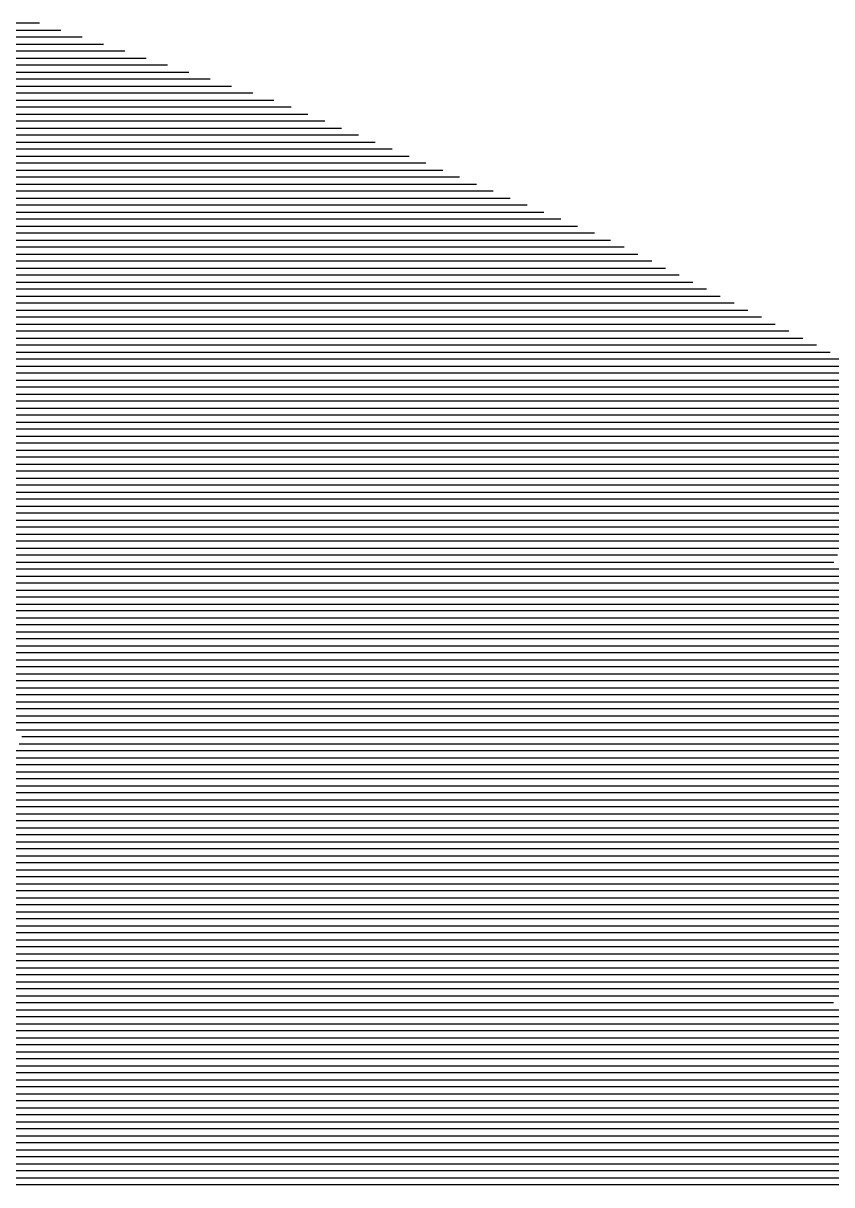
# Model space of a CAD drawing. Header units: metres. Extents: x -6.9 to 6.9, y -7 to 7.
# Drawn here: x 2.153 to 3.308, y 5.01 to 6.67 of the extents above; entities that cross this region are included whole.
import ezdxf

# ---------------------------------------------------------------- set-up
doc = ezdxf.new("R2010")
doc.units = ezdxf.units.M

msp = doc.modelspace()

# ---------------------------------------------------------------- linework, layer by layer
for p, q in [((2.002607, 6.659597, -0.083665), (2.206482, 6.659597, -0.045484)), ((2.176028, 6.669597, -0.051683), (2.003781, 6.669597, -0.08394)), ((2.236937, 6.649597, -0.039286), (2.001433, 6.649597, -0.083389)), ((2.297846, 6.629597, -0.026888), (1.999085, 6.629597, -0.082838)), ((2.000259, 6.639597, -0.083114), (2.267391, 6.639597, -0.033087)), ((2.358755, 6.609597, -0.014491), (1.996738, 6.609597, -0.082287)), ((1.997911, 6.619597, -0.082563), (2.328301, 6.619597, -0.02069)), ((1.995564, 6.599597, -0.082012), (2.38921, 6.599597, -0.008292)), ((1.993216, 6.579597, -0.081461), (2.450119, 6.579597, 0.004105)), ((2.419664, 6.589597, -0.002093), (1.99439, 6.589597, -0.081736)), ((1.990868, 6.559597, -0.08091), (2.511028, 6.559597, 0.016503)), ((2.480573, 6.569597, 0.010304), (1.992042, 6.569597, -0.081185)), ((2.508313, 6.549597, 0.01649), (1.989694, 6.549597, -0.080634)), ((2.510354, 6.549597, 0.016874), (2.508313, 6.549597, 0.01649)), ((2.535354, 6.549597, 0.021623), (2.510354, 6.549597, 0.016874)), ((2.500365, 6.529597, 0.015992), (1.987347, 6.529597, -0.080083)), ((1.98852, 6.539597, -0.080359), (2.504339, 6.539597, 0.016241)), ((2.506643, 6.529597, 0.017174), (2.500365, 6.529597, 0.015992)), ((2.504339, 6.539597, 0.016241), (2.508499, 6.539597, 0.017024)), ((2.583542, 6.529597, 0.031782), (2.506643, 6.529597, 0.017174)), ((2.508499, 6.539597, 0.017024), (2.559448, 6.539597, 0.026702)), ((2.492416, 6.509597, 0.015494), (1.984999, 6.509597, -0.079532)), ((1.986173, 6.519597, -0.079808), (2.496391, 6.519597, 0.015743)), ((2.502932, 6.509597, 0.017474), (2.492416, 6.509597, 0.015494)), ((2.496391, 6.519597, 0.015743), (2.504788, 6.519597, 0.017324)), ((2.63173, 6.509597, 0.041941), (2.502932, 6.509597, 0.017474)), ((2.504788, 6.519597, 0.017324), (2.607636, 6.519597, 0.036861)), ((1.983825, 6.499597, -0.079257), (2.488442, 6.499597, 0.015245)), ((2.488442, 6.499597, 0.015245), (2.501076, 6.499597, 0.017624)), ((2.501076, 6.499597, 0.017624), (2.655824, 6.499597, 0.04702)), ((1.981477, 6.479597, -0.078705), (2.480493, 6.479597, 0.014747)), ((2.484468, 6.489597, 0.014996), (1.982651, 6.489597, -0.078981)), ((2.480493, 6.479597, 0.014747), (2.497365, 6.479597, 0.017924)), ((2.499221, 6.489597, 0.017774), (2.484468, 6.489597, 0.014996)), ((2.497365, 6.479597, 0.017924), (2.704011, 6.479597, 0.057179)), ((2.679918, 6.489597, 0.052099), (2.499221, 6.489597, 0.017774)), ((1.979129, 6.459597, -0.078154), (2.472545, 6.459597, 0.014249)), ((2.476519, 6.469597, 0.014498), (1.980303, 6.469597, -0.07843)), ((2.472545, 6.459597, 0.014249), (2.493654, 6.459597, 0.018224)), ((2.495509, 6.469597, 0.018074), (2.476519, 6.469597, 0.014498)), ((2.493654, 6.459597, 0.018224), (2.752199, 6.459597, 0.067338)), ((2.728105, 6.469597, 0.062258), (2.495509, 6.469597, 0.018074)), ((2.468571, 6.449597, 0.014), (1.977955, 6.449597, -0.077879)), ((2.491798, 6.449597, 0.018374), (2.468571, 6.449597, 0.014)), ((2.776293, 6.449597, 0.072417), (2.491798, 6.449597, 0.018374)), ((2.460622, 6.429597, 0.013502), (1.975608, 6.429597, -0.077328)), ((1.976782, 6.439597, -0.077603), (2.464596, 6.439597, 0.013751)), ((2.488087, 6.429597, 0.018674), (2.460622, 6.429597, 0.013502)), ((2.464596, 6.439597, 0.013751), (2.489943, 6.439597, 0.018524)), ((2.824481, 6.429597, 0.082576), (2.488087, 6.429597, 0.018674)), ((2.489943, 6.439597, 0.018524), (2.800387, 6.439597, 0.077496)), ((2.452674, 6.409597, 0.013005), (1.97326, 6.409597, -0.076777)), ((1.974434, 6.419597, -0.077052), (2.456648, 6.419597, 0.013253)), ((2.484376, 6.409597, 0.018974), (2.452674, 6.409597, 0.013005)), ((2.456648, 6.419597, 0.013253), (2.486231, 6.419597, 0.018824)), ((2.872669, 6.409597, 0.092735), (2.484376, 6.409597, 0.018974)), ((2.486231, 6.419597, 0.018824), (2.848575, 6.419597, 0.087655)), ((1.972086, 6.399597, -0.076501), (2.448699, 6.399597, 0.012756)), ((2.448699, 6.399597, 0.012756), (2.48252, 6.399597, 0.019124)), ((2.48252, 6.399597, 0.019124), (2.896762, 6.399597, 0.097814)), ((1.969738, 6.379597, -0.07595), (2.440751, 6.379597, 0.012258)), ((2.444725, 6.389597, 0.012507), (1.970912, 6.389597, -0.076226)), ((2.440751, 6.379597, 0.012258), (2.478809, 6.379597, 0.019423)), ((2.480664, 6.389597, 0.019273), (2.444725, 6.389597, 0.012507)), ((2.478809, 6.379597, 0.019423), (2.94495, 6.379597, 0.107973)), ((2.920856, 6.389597, 0.102894), (2.480664, 6.389597, 0.019273)), ((1.967391, 6.359597, -0.075399), (2.432802, 6.359597, 0.01176)), ((2.436776, 6.369597, 0.012009), (1.968564, 6.369597, -0.075675)), ((2.432802, 6.359597, 0.01176), (2.475098, 6.359597, 0.019723)), ((2.476953, 6.369597, 0.019573), (2.436776, 6.369597, 0.012009)), ((2.475098, 6.359597, 0.019723), (2.986105, 6.359597, 0.116796)), ((2.969044, 6.369597, 0.113052), (2.476953, 6.369597, 0.019573)), ((2.986105, 6.359597, 0.116796), (2.986629, 6.359597, 0.116895)), ((2.986629, 6.359597, 0.116895), (2.992042, 6.359597, 0.117938)), ((2.428828, 6.349597, 0.011511), (1.966217, 6.349597, -0.075124)), ((2.473242, 6.349597, 0.019873), (2.428828, 6.349597, 0.011511)), ((2.98143, 6.349597, 0.11641), (2.473242, 6.349597, 0.019873)), ((2.984097, 6.349597, 0.116918), (2.98143, 6.349597, 0.11641)), ((3.011655, 6.349597, 0.122226), (2.984097, 6.349597, 0.116918)), ((2.420879, 6.329597, 0.011013), (1.963869, 6.329597, -0.074573)), ((1.965043, 6.339597, -0.074848), (2.424854, 6.339597, 0.011262)), ((2.469531, 6.329597, 0.020173), (2.420879, 6.329597, 0.011013)), ((2.424854, 6.339597, 0.011262), (2.471386, 6.339597, 0.020023)), ((2.97208, 6.329597, 0.115639), (2.469531, 6.329597, 0.020173)), ((2.471386, 6.339597, 0.020023), (2.976755, 6.339597, 0.116025)), ((2.979035, 6.329597, 0.116963), (2.97208, 6.329597, 0.115639)), ((2.976755, 6.339597, 0.116025), (2.981566, 6.339597, 0.11694)), ((3.05088, 6.329597, 0.1308), (2.979035, 6.329597, 0.116963)), ((2.981566, 6.339597, 0.11694), (3.031268, 6.339597, 0.126513)), ((2.412931, 6.309597, 0.010515), (1.961521, 6.309597, -0.074022)), ((1.962695, 6.319597, -0.074297), (2.416905, 6.319597, 0.010764)), ((2.465819, 6.309597, 0.020473), (2.412931, 6.309597, 0.010515)), ((2.416905, 6.319597, 0.010764), (2.467675, 6.319597, 0.020323)), ((2.962731, 6.309597, 0.114868), (2.465819, 6.309597, 0.020473)), ((2.467675, 6.319597, 0.020323), (2.967406, 6.319597, 0.115254)), ((2.973973, 6.309597, 0.117008), (2.962731, 6.309597, 0.114868)), ((2.967406, 6.319597, 0.115254), (2.976504, 6.319597, 0.116985)), ((3.090105, 6.309597, 0.139375), (2.973973, 6.309597, 0.117008)), ((2.976504, 6.319597, 0.116985), (3.070493, 6.319597, 0.135088)), ((1.960347, 6.299597, -0.073746), (2.408957, 6.299597, 0.010266)), ((2.408957, 6.299597, 0.010266), (2.463964, 6.299597, 0.020623)), ((2.463964, 6.299597, 0.020623), (2.958056, 6.299597, 0.114482)), ((2.958056, 6.299597, 0.114482), (2.971442, 6.299597, 0.11703)), ((2.971442, 6.299597, 0.11703), (3.109718, 6.299597, 0.143663)), ((1.958, 6.279597, -0.073195), (2.401008, 6.279597, 0.009768)), ((2.404982, 6.289597, 0.010017), (1.959173, 6.289597, -0.073471)), ((2.401008, 6.279597, 0.009768), (2.460253, 6.279597, 0.020923)), ((2.462108, 6.289597, 0.020773), (2.404982, 6.289597, 0.010017)), ((2.460253, 6.279597, 0.020923), (2.948707, 6.279597, 0.113711)), ((2.953382, 6.289597, 0.114097), (2.462108, 6.289597, 0.020773)), ((2.948707, 6.279597, 0.113711), (2.966379, 6.279597, 0.117075)), ((2.96891, 6.289597, 0.117053), (2.953382, 6.289597, 0.114097)), ((2.966379, 6.279597, 0.117075), (3.148943, 6.279597, 0.152237)), ((3.129331, 6.289597, 0.14795), (2.96891, 6.289597, 0.117053)), ((1.955652, 6.259597, -0.072644), (2.393059, 6.259597, 0.009271)), ((2.397034, 6.269597, 0.00952), (1.956826, 6.269597, -0.07292)), ((2.393059, 6.259597, 0.009271), (2.456541, 6.259597, 0.021223)), ((2.458397, 6.269597, 0.021073), (2.397034, 6.269597, 0.00952)), ((2.456541, 6.259597, 0.021223), (2.939357, 6.259597, 0.11294)), ((2.944032, 6.269597, 0.113326), (2.458397, 6.269597, 0.021073)), ((2.939357, 6.259597, 0.11294), (2.961317, 6.259597, 0.11712)), ((2.963848, 6.269597, 0.117097), (2.944032, 6.269597, 0.113326)), ((2.961317, 6.259597, 0.11712), (3.188168, 6.259597, 0.160812)), ((3.168556, 6.269597, 0.156525), (2.963848, 6.269597, 0.117097)), ((2.389085, 6.249597, 0.009022), (1.954478, 6.249597, -0.072369)), ((2.454686, 6.249597, 0.021373), (2.389085, 6.249597, 0.009022)), ((2.934683, 6.249597, 0.112555), (2.454686, 6.249597, 0.021373)), ((2.958786, 6.249597, 0.117142), (2.934683, 6.249597, 0.112555)), ((3.207781, 6.249597, 0.1651), (2.958786, 6.249597, 0.117142)), ((2.381137, 6.229597, 0.008524), (1.95213, 6.229597, -0.071818)), ((1.953304, 6.239597, -0.072093), (2.385111, 6.239597, 0.008773)), ((2.450975, 6.229597, 0.021673), (2.381137, 6.229597, 0.008524)), ((2.385111, 6.239597, 0.008773), (2.45283, 6.239597, 0.021523)), ((2.925333, 6.229597, 0.111784), (2.450975, 6.229597, 0.021673)), ((2.45283, 6.239597, 0.021523), (2.930008, 6.239597, 0.112169)), ((2.953723, 6.229597, 0.117187), (2.925333, 6.229597, 0.111784)), ((2.930008, 6.239597, 0.112169), (2.956254, 6.239597, 0.117165)), ((3.247006, 6.229597, 0.173674), (2.953723, 6.229597, 0.117187)), ((2.956254, 6.239597, 0.117165), (3.227394, 6.239597, 0.169387)), ((2.373188, 6.209597, 0.008026), (1.949782, 6.209597, -0.071267)), ((1.950956, 6.219597, -0.071542), (2.377162, 6.219597, 0.008275)), ((2.447263, 6.209597, 0.021973), (2.373188, 6.209597, 0.008026)), ((2.377162, 6.219597, 0.008275), (2.449119, 6.219597, 0.021823)), ((2.915984, 6.209597, 0.111012), (2.447263, 6.209597, 0.021973)), ((2.449119, 6.219597, 0.021823), (2.920658, 6.219597, 0.111398)), ((2.948661, 6.209597, 0.117232), (2.915984, 6.209597, 0.111012)), ((2.920658, 6.219597, 0.111398), (2.951192, 6.219597, 0.11721)), ((3.286231, 6.209597, 0.182249), (2.948661, 6.209597, 0.117232)), ((2.951192, 6.219597, 0.11721), (3.266619, 6.219597, 0.177962)), ((1.948608, 6.199597, -0.070991), (2.369214, 6.199597, 0.007777)), ((2.369214, 6.199597, 0.007777), (2.445408, 6.199597, 0.022123)), ((2.445408, 6.199597, 0.022123), (2.911309, 6.199597, 0.110627)), ((2.911309, 6.199597, 0.110627), (2.94613, 6.199597, 0.117255)), ((2.94613, 6.199597, 0.117255), (3.305844, 6.199597, 0.186537)), ((1.946261, 6.179597, -0.07044), (2.361265, 6.179597, 0.007279)), ((2.36524, 6.189597, 0.007528), (1.947435, 6.189597, -0.070716)), ((2.361265, 6.179597, 0.007279), (2.441696, 6.179597, 0.022423)), ((2.443552, 6.189597, 0.022273), (2.36524, 6.189597, 0.007528)), ((2.441696, 6.179597, 0.022423), (2.901959, 6.179597, 0.109856)), ((2.906634, 6.189597, 0.110241), (2.443552, 6.189597, 0.022273)), ((2.901959, 6.179597, 0.109856), (2.941067, 6.179597, 0.117299)), ((2.943599, 6.189597, 0.117277), (2.906634, 6.189597, 0.110241)), ((2.941067, 6.179597, 0.117299), (3.345069, 6.179597, 0.195111)), ((3.325457, 6.189597, 0.190824), (2.943599, 6.189597, 0.117277)), ((1.943913, 6.159597, -0.069889), (2.353317, 6.159597, 0.006781)), ((2.357291, 6.169597, 0.00703), (1.945087, 6.169597, -0.070165)), ((2.353317, 6.159597, 0.006781), (2.437985, 6.159597, 0.022723)), ((2.439841, 6.169597, 0.022573), (2.357291, 6.169597, 0.00703)), ((2.437985, 6.159597, 0.022723), (2.89261, 6.159597, 0.109085)), ((2.897285, 6.169597, 0.10947), (2.439841, 6.169597, 0.022573)), ((2.89261, 6.159597, 0.109085), (2.936005, 6.159597, 0.117344)), ((2.938536, 6.169597, 0.117322), (2.897285, 6.169597, 0.10947)), ((2.936005, 6.159597, 0.117344), (3.384294, 6.159597, 0.203686)), ((3.364682, 6.169597, 0.199399), (2.938536, 6.169597, 0.117322)), ((2.349343, 6.149597, 0.006532), (1.942739, 6.149597, -0.069614)), ((2.43613, 6.149597, 0.022873), (2.349343, 6.149597, 0.006532)), ((2.887935, 6.149597, 0.108699), (2.43613, 6.149597, 0.022873)), ((2.933474, 6.149597, 0.117367), (2.887935, 6.149597, 0.108699)), ((3.403907, 6.149597, 0.207974), (2.933474, 6.149597, 0.117367)), ((2.341394, 6.129597, 0.006035), (1.940391, 6.129597, -0.069063)), ((1.941565, 6.139597, -0.069338), (2.345368, 6.139597, 0.006284)), ((2.432418, 6.129597, 0.023173), (2.341394, 6.129597, 0.006035)), ((2.345368, 6.139597, 0.006284), (2.434274, 6.139597, 0.023023)), ((2.878586, 6.129597, 0.107928), (2.432418, 6.129597, 0.023173)), ((2.434274, 6.139597, 0.023023), (2.883261, 6.139597, 0.108314)), ((2.928411, 6.129597, 0.117412), (2.878586, 6.129597, 0.107928)), ((2.883261, 6.139597, 0.108314), (2.930943, 6.139597, 0.117389)), ((3.435609, 6.129597, 0.215099), (2.928411, 6.129597, 0.117412)), ((2.930943, 6.139597, 0.117389), (3.42352, 6.139597, 0.212261)), ((2.333445, 6.109597, 0.005537), (1.938044, 6.109597, -0.068512)), ((1.939217, 6.119597, -0.068787), (2.33742, 6.119597, 0.005786)), ((2.428707, 6.109597, 0.023473), (2.333445, 6.109597, 0.005537)), ((2.33742, 6.119597, 0.005786), (2.430563, 6.119597, 0.023323)), ((2.869236, 6.109597, 0.107157), (2.428707, 6.109597, 0.023473)), ((2.430563, 6.119597, 0.023323), (2.873911, 6.119597, 0.107543)), ((2.923349, 6.109597, 0.117457), (2.869236, 6.109597, 0.107157)), ((2.873911, 6.119597, 0.107543), (2.92588, 6.119597, 0.117434)), ((3.424781, 6.109597, 0.214034), (2.923349, 6.109597, 0.117457)), ((2.92588, 6.119597, 0.117434), (3.430195, 6.119597, 0.214567)), ((1.93687, 6.099597, -0.068236), (2.329471, 6.099597, 0.005288)), ((2.329471, 6.099597, 0.005288), (2.426851, 6.099597, 0.023623)), ((2.426851, 6.099597, 0.023623), (2.864562, 6.099597, 0.106771)), ((2.864562, 6.099597, 0.106771), (2.920818, 6.099597, 0.117479)), ((2.920818, 6.099597, 0.117479), (3.419366, 6.099597, 0.213501)), ((1.934522, 6.079597, -0.067685), (2.321523, 6.079597, 0.00479)), ((2.325497, 6.089597, 0.005039), (1.935696, 6.089597, -0.067961)), ((2.321523, 6.079597, 0.00479), (2.42314, 6.079597, 0.023923)), ((2.424996, 6.089597, 0.023773), (2.325497, 6.089597, 0.005039)), ((2.42314, 6.079597, 0.023923), (2.855212, 6.079597, 0.106)), ((2.859887, 6.089597, 0.106386), (2.424996, 6.089597, 0.023773)), ((2.855212, 6.079597, 0.106), (2.915756, 6.079597, 0.117524)), ((2.918287, 6.089597, 0.117501), (2.859887, 6.089597, 0.106386)), ((2.915756, 6.079597, 0.117524), (3.408538, 6.079597, 0.212435)), ((3.413952, 6.089597, 0.212968), (2.918287, 6.089597, 0.117501)), ((1.932174, 6.059597, -0.067134), (2.313574, 6.059597, 0.004292)), ((2.317548, 6.069597, 0.004541), (1.933348, 6.069597, -0.06741)), ((2.313574, 6.059597, 0.004292), (2.419429, 6.059597, 0.024223)), ((2.421285, 6.069597, 0.024073), (2.317548, 6.069597, 0.004541)), ((2.419429, 6.059597, 0.024223), (2.845863, 6.059597, 0.105229)), ((2.850537, 6.069597, 0.105615), (2.421285, 6.069597, 0.024073)), ((2.845863, 6.059597, 0.105229), (2.910693, 6.059597, 0.117569)), ((2.913224, 6.069597, 0.117546), (2.850537, 6.069597, 0.105615)), ((2.910693, 6.059597, 0.117569), (3.397709, 6.059597, 0.211369)), ((3.403123, 6.069597, 0.211902), (2.913224, 6.069597, 0.117546)), ((2.3096, 6.049597, 0.004043), (1.931, 6.049597, -0.066859)), ((2.417573, 6.049597, 0.024373), (2.3096, 6.049597, 0.004043)), ((2.841188, 6.049597, 0.104844), (2.417573, 6.049597, 0.024373)), ((2.908162, 6.049597, 0.117591), (2.841188, 6.049597, 0.104844)), ((3.392295, 6.049597, 0.210837), (2.908162, 6.049597, 0.117591)), ((2.301651, 6.029597, 0.003545), (1.928652, 6.029597, -0.066307)), ((1.929826, 6.039597, -0.066583), (2.305626, 6.039597, 0.003794)), ((2.413862, 6.029597, 0.024673), (2.301651, 6.029597, 0.003545)), ((2.305626, 6.039597, 0.003794), (2.415718, 6.039597, 0.024523)), ((2.831839, 6.029597, 0.104073), (2.413862, 6.029597, 0.024673)), ((2.415718, 6.039597, 0.024523), (2.836513, 6.039597, 0.104458)), ((2.9031, 6.029597, 0.117636), (2.831839, 6.029597, 0.104073)), ((2.836513, 6.039597, 0.104458), (2.905631, 6.039597, 0.117614)), ((3.381466, 6.029597, 0.209771), (2.9031, 6.029597, 0.117636)), ((2.905631, 6.039597, 0.117614), (3.38688, 6.039597, 0.210304)), ((2.293703, 6.009597, 0.003047), (1.926305, 6.009597, -0.065756)), ((1.927479, 6.019597, -0.066032), (2.297677, 6.019597, 0.003296)), ((2.410151, 6.009597, 0.024973), (2.293703, 6.009597, 0.003047)), ((2.297677, 6.019597, 0.003296), (2.412006, 6.019597, 0.024823)), ((2.822489, 6.009597, 0.103302), (2.410151, 6.009597, 0.024973)), ((2.412006, 6.019597, 0.024823), (2.827164, 6.019597, 0.103687)), ((2.898037, 6.009597, 0.117681), (2.822489, 6.009597, 0.103302)), ((2.827164, 6.019597, 0.103687), (2.900568, 6.019597, 0.117659)), ((3.370638, 6.009597, 0.208705), (2.898037, 6.009597, 0.117681)), ((2.900568, 6.019597, 0.117659), (3.376052, 6.019597, 0.209238)), ((1.925131, 5.999597, -0.065481), (2.289728, 5.999597, 0.002799)), ((2.289728, 5.999597, 0.002799), (2.408295, 5.999597, 0.025123)), ((2.408295, 5.999597, 0.025123), (2.817814, 5.999597, 0.102916)), ((2.817814, 5.999597, 0.102916), (2.895506, 5.999597, 0.117703)), ((2.895506, 5.999597, 0.117703), (3.365223, 5.999597, 0.208172)), ((1.922783, 5.979597, -0.06493), (2.28178, 5.979597, 0.002301)), ((2.285754, 5.989597, 0.00255), (1.923957, 5.989597, -0.065205)), ((2.28178, 5.979597, 0.002301), (2.404584, 5.979597, 0.025423)), ((2.40644, 5.989597, 0.025273), (2.285754, 5.989597, 0.00255)), ((2.404584, 5.979597, 0.025423), (2.808465, 5.979597, 0.102145)), ((2.81314, 5.989597, 0.10253), (2.40644, 5.989597, 0.025273)), ((2.808465, 5.979597, 0.102145), (2.890444, 5.979597, 0.117748)), ((2.892975, 5.989597, 0.117726), (2.81314, 5.989597, 0.10253)), ((2.890444, 5.979597, 0.117748), (3.354395, 5.979597, 0.207107)), ((3.359809, 5.989597, 0.207639), (2.892975, 5.989597, 0.117726)), ((1.920435, 5.959597, -0.064379), (2.273831, 5.959597, 0.001803)), ((2.277806, 5.969597, 0.002052), (1.921609, 5.969597, -0.064654)), ((2.273831, 5.959597, 0.001803), (2.400873, 5.959597, 0.025723)), ((2.402728, 5.969597, 0.025573), (2.277806, 5.969597, 0.002052)), ((2.400873, 5.959597, 0.025723), (2.799115, 5.959597, 0.101374)), ((2.80379, 5.969597, 0.101759), (2.402728, 5.969597, 0.025573)), ((2.799115, 5.959597, 0.101374), (2.885381, 5.959597, 0.117793)), ((2.887913, 5.969597, 0.117771), (2.80379, 5.969597, 0.101759)), ((2.885381, 5.959597, 0.117793), (3.343566, 5.959597, 0.206041)), ((3.34898, 5.969597, 0.206574), (2.887913, 5.969597, 0.117771)), ((2.269857, 5.949597, 0.001554), (1.919261, 5.949597, -0.064103)), ((2.399017, 5.949597, 0.025873), (2.269857, 5.949597, 0.001554)), ((2.794441, 5.949597, 0.100988), (2.399017, 5.949597, 0.025873)), ((2.88285, 5.949597, 0.117816), (2.794441, 5.949597, 0.100988)), ((3.338152, 5.949597, 0.205508), (2.88285, 5.949597, 0.117816)), ((2.261909, 5.929597, 0.001056), (1.916914, 5.929597, -0.063552)), ((1.918088, 5.939597, -0.063828), (2.265883, 5.939597, 0.001305)), ((2.395306, 5.929597, 0.026172), (2.261909, 5.929597, 0.001056)), ((2.265883, 5.939597, 0.001305), (2.397161, 5.939597, 0.026023)), ((2.785091, 5.929597, 0.100217), (2.395306, 5.929597, 0.026172)), ((2.397161, 5.939597, 0.026023), (2.789766, 5.939597, 0.100603)), ((2.877788, 5.929597, 0.11786), (2.785091, 5.929597, 0.100217)), ((2.789766, 5.939597, 0.100603), (2.880319, 5.939597, 0.117838)), ((3.327323, 5.929597, 0.204442), (2.877788, 5.929597, 0.11786)), ((2.880319, 5.939597, 0.117838), (3.332737, 5.939597, 0.204975)), ((1.91574, 5.919597, -0.063277), (2.257934, 5.919597, 0.000807)), ((2.257934, 5.919597, 0.000807), (2.39345, 5.919597, 0.026322)), ((2.39345, 5.919597, 0.026322), (2.780417, 5.919597, 0.099832)), ((2.780417, 5.919597, 0.099832), (2.875257, 5.919597, 0.117883)), ((2.875257, 5.919597, 0.117883), (3.321909, 5.919597, 0.203909)), ((1.913392, 5.899597, -0.062726), (2.249986, 5.899597, 0.000309)), ((2.25396, 5.909597, 0.000558), (1.914566, 5.909597, -0.063001)), ((2.249986, 5.899597, 0.000309), (2.389739, 5.899597, 0.026622)), ((2.391595, 5.909597, 0.026472), (2.25396, 5.909597, 0.000558)), ((2.389739, 5.899597, 0.026622), (2.771067, 5.899597, 0.099061)), ((2.775742, 5.909597, 0.099446), (2.391595, 5.909597, 0.026472)), ((2.771067, 5.899597, 0.099061), (2.870194, 5.899597, 0.117928)), ((2.872725, 5.909597, 0.117905), (2.775742, 5.909597, 0.099446)), ((2.870194, 5.899597, 0.117928), (3.31108, 5.899597, 0.202844)), ((3.316494, 5.909597, 0.203377), (2.872725, 5.909597, 0.117905)), ((1.911044, 5.879597, -0.062175), (2.242037, 5.879597, -0.000189)), ((2.246011, 5.889597, 0.00006), (1.912218, 5.889597, -0.06245)), ((2.242037, 5.879597, -0.000189), (2.386028, 5.879597, 0.026922)), ((2.387883, 5.889597, 0.026772), (2.246011, 5.889597, 0.00006)), ((2.386028, 5.879597, 0.026922), (2.761718, 5.879597, 0.098289)), ((2.766392, 5.889597, 0.098675), (2.387883, 5.889597, 0.026772)), ((2.761718, 5.879597, 0.098289), (2.865132, 5.879597, 0.117973)), ((2.867663, 5.889597, 0.11795), (2.766392, 5.889597, 0.098675)), ((2.865132, 5.879597, 0.117973), (3.300252, 5.879597, 0.201778)), ((3.305666, 5.889597, 0.202311), (2.867663, 5.889597, 0.11795)), ((3.300252, 5.879597, 0.201778), (3.849055, 5.879597, 0.308725)), ((3.832778, 5.889597, 0.305031), (3.305666, 5.889597, 0.202311)), ((2.238063, 5.869597, -0.000438), (1.90987, 5.869597, -0.061899)), ((2.384172, 5.869597, 0.027072), (2.238063, 5.869597, -0.000438)), ((2.757043, 5.869597, 0.097904), (2.384172, 5.869597, 0.027072)), ((2.862601, 5.869597, 0.117995), (2.757043, 5.869597, 0.097904)), ((3.294837, 5.869597, 0.201245), (2.862601, 5.869597, 0.117995)), ((3.862713, 5.869597, 0.311909), (3.294837, 5.869597, 0.201245)), ((2.230114, 5.849597, -0.000935), (1.907523, 5.849597, -0.061348)), ((1.908696, 5.859597, -0.061624), (2.234089, 5.859597, -0.000686)), ((2.380461, 5.849597, 0.027372), (2.230114, 5.849597, -0.000935)), ((2.234089, 5.859597, -0.000686), (2.382316, 5.859597, 0.027222)), ((2.747693, 5.849597, 0.097133), (2.380461, 5.849597, 0.027372)), ((2.382316, 5.859597, 0.027222), (2.752368, 5.859597, 0.097518)), ((2.857538, 5.849597, 0.11804), (2.747693, 5.849597, 0.097133)), ((2.752368, 5.859597, 0.097518), (2.86007, 5.859597, 0.118018)), ((3.284009, 5.849597, 0.200179), (2.857538, 5.849597, 0.11804)), ((2.86007, 5.859597, 0.118018), (3.289423, 5.859597, 0.200712)), ((3.844309, 5.849597, 0.309367), (3.284009, 5.849597, 0.200179)), ((3.289423, 5.859597, 0.200712), (3.853511, 5.859597, 0.310638)), ((2.222166, 5.829597, -0.001433), (1.905175, 5.829597, -0.060797)), ((1.906349, 5.839597, -0.061073), (2.22614, 5.839597, -0.001184)), ((2.37675, 5.829597, 0.027672), (2.222166, 5.829597, -0.001433)), ((2.22614, 5.839597, -0.001184), (2.378605, 5.839597, 0.027522)), ((2.738344, 5.829597, 0.096362), (2.37675, 5.829597, 0.027672)), ((2.378605, 5.839597, 0.027522), (2.743019, 5.839597, 0.096747)), ((2.852476, 5.829597, 0.118085), (2.738344, 5.829597, 0.096362)), ((2.743019, 5.839597, 0.096747), (2.855007, 5.839597, 0.118062)), ((3.27318, 5.829597, 0.199114), (2.852476, 5.829597, 0.118085)), ((2.855007, 5.839597, 0.118062), (3.278594, 5.839597, 0.199647)), ((3.825904, 5.829597, 0.306825), (3.27318, 5.829597, 0.199114)), ((3.278594, 5.839597, 0.199647), (3.835107, 5.839597, 0.308096)), ((1.904001, 5.819597, -0.060522), (2.218192, 5.819597, -0.001682)), ((2.218192, 5.819597, -0.001682), (2.374894, 5.819597, 0.027822)), ((2.374894, 5.819597, 0.027822), (2.733669, 5.819597, 0.095976)), ((2.733669, 5.819597, 0.095976), (2.849945, 5.819597, 0.118107)), ((2.849945, 5.819597, 0.118107), (3.267766, 5.819597, 0.198581)), ((3.267766, 5.819597, 0.198581), (3.816702, 5.819597, 0.305554)), ((1.901653, 5.799597, -0.059971), (2.210243, 5.799597, -0.00218)), ((2.214217, 5.809597, -0.001931), (1.902827, 5.809597, -0.060246)), ((2.210243, 5.799597, -0.00218), (2.371183, 5.799597, 0.028122)), ((2.373038, 5.809597, 0.027972), (2.214217, 5.809597, -0.001931)), ((2.371183, 5.799597, 0.028122), (2.72432, 5.799597, 0.095205)), ((2.728995, 5.809597, 0.095591), (2.373038, 5.809597, 0.027972)), ((2.72432, 5.799597, 0.095205), (2.844882, 5.799597, 0.118152)), ((2.847414, 5.809597, 0.11813), (2.728995, 5.809597, 0.095591)), ((2.844882, 5.799597, 0.118152), (3.256937, 5.799597, 0.197515)), ((3.262351, 5.809597, 0.198048), (2.847414, 5.809597, 0.11813)), ((3.256937, 5.799597, 0.197515), (3.798298, 5.799597, 0.303012)), ((3.8075, 5.809597, 0.304283), (3.262351, 5.809597, 0.198048)), ((1.899305, 5.779597, -0.05942), (2.202294, 5.779597, -0.002678)), ((2.206269, 5.789597, -0.002429), (1.900479, 5.789597, -0.059695)), ((2.202294, 5.779597, -0.002678), (2.367471, 5.779597, 0.028422)), ((2.369327, 5.789597, 0.028272), (2.206269, 5.789597, -0.002429)), ((2.367471, 5.779597, 0.028422), (2.71497, 5.779597, 0.094434)), ((2.719645, 5.789597, 0.09482), (2.369327, 5.789597, 0.028272)), ((2.71497, 5.779597, 0.094434), (2.83982, 5.779597, 0.118197)), ((2.842351, 5.789597, 0.118175), (2.719645, 5.789597, 0.09482)), ((2.83982, 5.779597, 0.118197), (3.246108, 5.779597, 0.196449)), ((3.251523, 5.789597, 0.196982), (2.842351, 5.789597, 0.118175)), ((3.246108, 5.779597, 0.196449), (3.779893, 5.779597, 0.30047)), ((3.789096, 5.789597, 0.301741), (3.251523, 5.789597, 0.196982)), ((2.19832, 5.769597, -0.002927), (1.898132, 5.769597, -0.059144)), ((2.365616, 5.769597, 0.028572), (2.19832, 5.769597, -0.002927)), ((2.710296, 5.769597, 0.094048), (2.365616, 5.769597, 0.028572)), ((2.837289, 5.769597, 0.11822), (2.710296, 5.769597, 0.094048)), ((3.240694, 5.769597, 0.195917), (2.837289, 5.769597, 0.11822)), ((3.770691, 5.769597, 0.299199), (3.240694, 5.769597, 0.195917)), ((2.190372, 5.749597, -0.003425), (1.895784, 5.749597, -0.058593)), ((1.896958, 5.759597, -0.058869), (2.194346, 5.759597, -0.003176)), ((2.361905, 5.749597, 0.028872), (2.190372, 5.749597, -0.003425)), ((2.194346, 5.759597, -0.003176), (2.36376, 5.759597, 0.028722)), ((2.700946, 5.749597, 0.093277), (2.361905, 5.749597, 0.028872)), ((2.36376, 5.759597, 0.028722), (2.705621, 5.759597, 0.093663)), ((2.832227, 5.749597, 0.118264), (2.700946, 5.749597, 0.093277)), ((2.705621, 5.759597, 0.093663), (2.834758, 5.759597, 0.118242)), ((3.229866, 5.749597, 0.194851), (2.832227, 5.749597, 0.118264)), ((2.834758, 5.759597, 0.118242), (3.23528, 5.759597, 0.195384)), ((3.752287, 5.749597, 0.296657), (3.229866, 5.749597, 0.194851)), ((3.23528, 5.759597, 0.195384), (3.761489, 5.759597, 0.297928)), ((2.182423, 5.729597, -0.003922), (1.893436, 5.729597, -0.058042)), ((1.89461, 5.739597, -0.058318), (2.186397, 5.739597, -0.003674)), ((2.358193, 5.729597, 0.029172), (2.182423, 5.729597, -0.003922)), ((2.186397, 5.739597, -0.003674), (2.360049, 5.739597, 0.029022)), ((2.691597, 5.729597, 0.092506), (2.358193, 5.729597, 0.029172)), ((2.360049, 5.739597, 0.029022), (2.696271, 5.739597, 0.092892)), ((2.827164, 5.729597, 0.118309), (2.691597, 5.729597, 0.092506)), ((2.696271, 5.739597, 0.092892), (2.829695, 5.739597, 0.118287)), ((3.219037, 5.729597, 0.193785), (2.827164, 5.729597, 0.118309)), ((2.829695, 5.739597, 0.118287), (3.224451, 5.739597, 0.194318)), ((3.733882, 5.729597, 0.294115), (3.219037, 5.729597, 0.193785)), ((3.224451, 5.739597, 0.194318), (3.743085, 5.739597, 0.295386)), ((1.892262, 5.719597, -0.057767), (2.178449, 5.719597, -0.004171)), ((2.178449, 5.719597, -0.004171), (2.356338, 5.719597, 0.029322)), ((2.356338, 5.719597, 0.029322), (2.686922, 5.719597, 0.092121)), ((2.686922, 5.719597, 0.092121), (2.824633, 5.719597, 0.118332)), ((2.824633, 5.719597, 0.118332), (3.213623, 5.719597, 0.193252)), ((3.213623, 5.719597, 0.193252), (3.72468, 5.719597, 0.292844)), ((1.889914, 5.699597, -0.057216), (2.1705, 5.699597, -0.004669)), ((2.174475, 5.709597, -0.00442), (1.891088, 5.709597, -0.057491)), ((2.1705, 5.699597, -0.004669), (2.352626, 5.699597, 0.029622)), ((2.354482, 5.709597, 0.029472), (2.174475, 5.709597, -0.00442)), ((2.352626, 5.699597, 0.029622), (2.677573, 5.699597, 0.09135)), ((2.682247, 5.709597, 0.091735), (2.354482, 5.709597, 0.029472)), ((2.677573, 5.699597, 0.09135), (2.819571, 5.699597, 0.118377)), ((2.822102, 5.709597, 0.118354), (2.682247, 5.709597, 0.091735)), ((2.819571, 5.699597, 0.118377), (3.202794, 5.699597, 0.192187)), ((3.208208, 5.709597, 0.192719), (2.822102, 5.709597, 0.118354)), ((3.202794, 5.699597, 0.192187), (3.706276, 5.699597, 0.290302)), ((3.715478, 5.709597, 0.291573), (3.208208, 5.709597, 0.192719)), ((1.887567, 5.679597, -0.056665), (2.162552, 5.679597, -0.005167)), ((2.166526, 5.689597, -0.004918), (1.88874, 5.689597, -0.05694)), ((2.162552, 5.679597, -0.005167), (2.348915, 5.679597, 0.029922)), ((2.350771, 5.689597, 0.029772), (2.166526, 5.689597, -0.004918)), ((2.348915, 5.679597, 0.029922), (2.668223, 5.679597, 0.090579)), ((2.672898, 5.689597, 0.090964), (2.350771, 5.689597, 0.029772)), ((2.668223, 5.679597, 0.090579), (2.814508, 5.679597, 0.118422)), ((2.817039, 5.689597, 0.118399), (2.672898, 5.689597, 0.090964)), ((2.814508, 5.679597, 0.118422), (3.191965, 5.679597, 0.191121)), ((3.19738, 5.689597, 0.191654), (2.817039, 5.689597, 0.118399)), ((3.191965, 5.679597, 0.191121), (3.687872, 5.679597, 0.28776)), ((3.697074, 5.689597, 0.289031), (3.19738, 5.689597, 0.191654)), ((2.158578, 5.669597, -0.005416), (1.886393, 5.669597, -0.056389)), ((2.34706, 5.669597, 0.030072), (2.158578, 5.669597, -0.005416)), ((2.663548, 5.669597, 0.090193), (2.34706, 5.669597, 0.030072)), ((2.811977, 5.669597, 0.118444), (2.663548, 5.669597, 0.090193)), ((3.186551, 5.669597, 0.190588), (2.811977, 5.669597, 0.118444)), ((3.678669, 5.669597, 0.286489), (3.186551, 5.669597, 0.190588)), ((1.885219, 5.659597, -0.056114), (2.154603, 5.659597, -0.005665)), ((2.343348, 5.649597, 0.030372), (2.150629, 5.649597, -0.005914)), ((2.154603, 5.659597, -0.005665), (2.345204, 5.659597, 0.030222)), ((2.654199, 5.649597, 0.089422), (2.343348, 5.649597, 0.030372)), ((2.345204, 5.659597, 0.030222), (2.658874, 5.659597, 0.089807)), ((2.806915, 5.649597, 0.118489), (2.654199, 5.649597, 0.089422)), ((2.658874, 5.659597, 0.089807), (2.809446, 5.659597, 0.118466)), ((3.175722, 5.649597, 0.189522), (2.806915, 5.649597, 0.118489)), ((2.809446, 5.659597, 0.118466), (3.181137, 5.659597, 0.190055)), ((3.660265, 5.649597, 0.283947), (3.175722, 5.649597, 0.189522)), ((3.181137, 5.659597, 0.190055), (3.669467, 5.659597, 0.285218)), ((2.339637, 5.629597, 0.030672), (2.14268, 5.629597, -0.006412)), ((2.146655, 5.639597, -0.006163), (2.341493, 5.639597, 0.030522)), ((2.644849, 5.629597, 0.088651), (2.339637, 5.629597, 0.030672)), ((2.341493, 5.639597, 0.030522), (2.649524, 5.639597, 0.089036)), ((2.801852, 5.629597, 0.118534), (2.644849, 5.629597, 0.088651)), ((2.649524, 5.639597, 0.089036), (2.804384, 5.639597, 0.118511)), ((3.164894, 5.629597, 0.188457), (2.801852, 5.629597, 0.118534)), ((2.804384, 5.639597, 0.118511), (3.170308, 5.639597, 0.188989)), ((3.641861, 5.629597, 0.281405), (3.164894, 5.629597, 0.188457)), ((3.170308, 5.639597, 0.188989), (3.651063, 5.639597, 0.282676)), ((2.138706, 5.619597, -0.006661), (2.337781, 5.619597, 0.030822)), ((2.337781, 5.619597, 0.030822), (2.640175, 5.619597, 0.088265)), ((2.640175, 5.619597, 0.088265), (2.799321, 5.619597, 0.118556)), ((2.799321, 5.619597, 0.118556), (3.15948, 5.619597, 0.187924)), ((3.15948, 5.619597, 0.187924), (3.632658, 5.619597, 0.280133)), ((2.130758, 5.599597, -0.007159), (2.33407, 5.599597, 0.031122)), ((2.335926, 5.609597, 0.030972), (2.134732, 5.609597, -0.00691)), ((2.33407, 5.599597, 0.031122), (2.630825, 5.599597, 0.087494)), ((2.6355, 5.609597, 0.08788), (2.335926, 5.609597, 0.030972)), ((2.630825, 5.599597, 0.087494), (2.794259, 5.599597, 0.118601)), ((2.79679, 5.609597, 0.118579), (2.6355, 5.609597, 0.08788)), ((2.794259, 5.599597, 0.118601), (3.148651, 5.599597, 0.186858)), ((3.154065, 5.609597, 0.187391), (2.79679, 5.609597, 0.118579)), ((3.148651, 5.599597, 0.186858), (3.614254, 5.599597, 0.277591)), ((3.623456, 5.609597, 0.278862), (3.154065, 5.609597, 0.187391)), ((2.122809, 5.579597, -0.007656), (2.330359, 5.579597, 0.031422)), ((2.332215, 5.589597, 0.031272), (2.126783, 5.589597, -0.007407)), ((2.330359, 5.579597, 0.031422), (2.621476, 5.579597, 0.086723)), ((2.626151, 5.589597, 0.087109), (2.332215, 5.589597, 0.031272)), ((2.621476, 5.579597, 0.086723), (2.789196, 5.579597, 0.118646)), ((2.791728, 5.589597, 0.118624), (2.626151, 5.589597, 0.087109)), ((2.789196, 5.579597, 0.118646), (3.137822, 5.579597, 0.185792)), ((3.143237, 5.589597, 0.186325), (2.791728, 5.589597, 0.118624)), ((3.137822, 5.579597, 0.185792), (3.59585, 5.579597, 0.275049)), ((3.605052, 5.589597, 0.27632), (3.143237, 5.589597, 0.186325)), ((2.328503, 5.569597, 0.031572), (2.118835, 5.569597, -0.007905)), ((2.616801, 5.569597, 0.086338), (2.328503, 5.569597, 0.031572)), ((2.786665, 5.569597, 0.118668), (2.616801, 5.569597, 0.086338)), ((3.132408, 5.569597, 0.185259), (2.786665, 5.569597, 0.118668)), ((3.586648, 5.569597, 0.273778), (3.132408, 5.569597, 0.185259)), ((2.324792, 5.549597, 0.031872), (2.110886, 5.549597, -0.008403)), ((2.114861, 5.559597, -0.008154), (2.326648, 5.559597, 0.031722)), ((2.607452, 5.549597, 0.085566), (2.324792, 5.549597, 0.031872)), ((2.326648, 5.559597, 0.031722), (2.612126, 5.559597, 0.085952)), ((2.781603, 5.549597, 0.118713), (2.607452, 5.549597, 0.085566)), ((2.612126, 5.559597, 0.085952), (2.784134, 5.559597, 0.118691)), ((3.121579, 5.549597, 0.184194), (2.781603, 5.549597, 0.118713)), ((2.784134, 5.559597, 0.118691), (3.126994, 5.559597, 0.184727)), ((3.568243, 5.549597, 0.271236), (3.121579, 5.549597, 0.184194)), ((3.126994, 5.559597, 0.184727), (3.577445, 5.559597, 0.272507)), ((2.321081, 5.529597, 0.032172), (2.102938, 5.529597, -0.008901)), ((2.106912, 5.539597, -0.008652), (2.322936, 5.539597, 0.032022)), ((2.598102, 5.529597, 0.084795), (2.321081, 5.529597, 0.032172)), ((2.322936, 5.539597, 0.032022), (2.602777, 5.539597, 0.085181)), ((2.776541, 5.529597, 0.118758), (2.598102, 5.529597, 0.084795)), ((2.602777, 5.539597, 0.085181), (2.779072, 5.539597, 0.118736)), ((3.110751, 5.529597, 0.183128), (2.776541, 5.529597, 0.118758)), ((2.779072, 5.539597, 0.118736), (3.116165, 5.539597, 0.183661)), ((3.549839, 5.529597, 0.268694), (3.110751, 5.529597, 0.183128)), ((3.116165, 5.539597, 0.183661), (3.559041, 5.539597, 0.269965)), ((2.098963, 5.519597, -0.00915), (2.319225, 5.519597, 0.032322)), ((2.319225, 5.519597, 0.032322), (2.593427, 5.519597, 0.08441)), ((2.593427, 5.519597, 0.08441), (2.774009, 5.519597, 0.118781)), ((2.774009, 5.519597, 0.118781), (3.105336, 5.519597, 0.182595)), ((3.105336, 5.519597, 0.182595), (3.540637, 5.519597, 0.267423)), ((2.091015, 5.499597, -0.009648), (2.315514, 5.499597, 0.032622)), ((2.31737, 5.509597, 0.032472), (2.094989, 5.509597, -0.009399)), ((2.315514, 5.499597, 0.032622), (2.584078, 5.499597, 0.083639)), ((2.588753, 5.509597, 0.084024), (2.31737, 5.509597, 0.032472)), ((2.584078, 5.499597, 0.083639), (2.768947, 5.499597, 0.118826)), ((2.771478, 5.509597, 0.118803), (2.588753, 5.509597, 0.084024)), ((2.768947, 5.499597, 0.118826), (3.094508, 5.499597, 0.181529)), ((3.099922, 5.509597, 0.182062), (2.771478, 5.509597, 0.118803)), ((3.094508, 5.499597, 0.181529), (3.522232, 5.499597, 0.264881)), ((3.531434, 5.509597, 0.266152), (3.099922, 5.509597, 0.182062)), ((2.083066, 5.479597, -0.010146), (2.311803, 5.479597, 0.032922)), ((2.313658, 5.489597, 0.032772), (2.087041, 5.489597, -0.009897)), ((2.311803, 5.479597, 0.032922), (2.574728, 5.479597, 0.082868)), ((2.579403, 5.489597, 0.083253), (2.313658, 5.489597, 0.032772)), ((2.574728, 5.479597, 0.082868), (2.763885, 5.479597, 0.11887)), ((2.766416, 5.489597, 0.118848), (2.579403, 5.489597, 0.083253)), ((2.763885, 5.479597, 0.11887), (3.083679, 5.479597, 0.180464)), ((3.089093, 5.489597, 0.180997), (2.766416, 5.489597, 0.118848)), ((3.083679, 5.479597, 0.180464), (3.503828, 5.479597, 0.262339)), ((3.51303, 5.489597, 0.26361), (3.089093, 5.489597, 0.180997)), ((2.309947, 5.469597, 0.033071), (2.079092, 5.469597, -0.010395)), ((2.570054, 5.469597, 0.082482), (2.309947, 5.469597, 0.033071)), ((2.761353, 5.469597, 0.118893), (2.570054, 5.469597, 0.082482)), ((3.078265, 5.469597, 0.179931), (2.761353, 5.469597, 0.118893)), ((3.494626, 5.469597, 0.261068), (3.078265, 5.469597, 0.179931)), ((2.306236, 5.449597, 0.033371), (2.071144, 5.449597, -0.010892)), ((2.075118, 5.459597, -0.010644), (2.308091, 5.459597, 0.033221)), ((2.560704, 5.449597, 0.081711), (2.306236, 5.449597, 0.033371)), ((2.308091, 5.459597, 0.033221), (2.565379, 5.459597, 0.082097)), ((2.756291, 5.449597, 0.118938), (2.560704, 5.449597, 0.081711)), ((2.565379, 5.459597, 0.082097), (2.758822, 5.459597, 0.118915)), ((3.067436, 5.449597, 0.178865), (2.756291, 5.449597, 0.118938)), ((2.758822, 5.459597, 0.118915), (3.072851, 5.459597, 0.179398)), ((3.476221, 5.449597, 0.258526), (3.067436, 5.449597, 0.178865)), ((3.072851, 5.459597, 0.179398), (3.485424, 5.459597, 0.259797)), ((2.302525, 5.429597, 0.033671), (2.063195, 5.429597, -0.01139)), ((2.067169, 5.439597, -0.011141), (2.30438, 5.439597, 0.033521)), ((2.551355, 5.429597, 0.08094), (2.302525, 5.429597, 0.033671)), ((2.30438, 5.439597, 0.033521), (2.55603, 5.439597, 0.081325)), ((2.751229, 5.429597, 0.118983), (2.551355, 5.429597, 0.08094)), ((2.55603, 5.439597, 0.081325), (2.75376, 5.439597, 0.11896)), ((3.056608, 5.429597, 0.1778), (2.751229, 5.429597, 0.118983)), ((2.75376, 5.439597, 0.11896), (3.062022, 5.439597, 0.178332)), ((3.457817, 5.429597, 0.255984), (3.056608, 5.429597, 0.1778)), ((3.062022, 5.439597, 0.178332), (3.467019, 5.439597, 0.257255)), ((2.059221, 5.419597, -0.011639), (2.300669, 5.419597, 0.033821)), ((2.300669, 5.419597, 0.033821), (2.54668, 5.419597, 0.080554)), ((2.54668, 5.419597, 0.080554), (2.748698, 5.419597, 0.119005)), ((2.748698, 5.419597, 0.119005), (3.051193, 5.419597, 0.177267)), ((3.051193, 5.419597, 0.177267), (3.448615, 5.419597, 0.254713)), ((2.051272, 5.399597, -0.012137), (2.296958, 5.399597, 0.034121)), ((2.298813, 5.409597, 0.033971), (2.055246, 5.409597, -0.011888)), ((2.296958, 5.399597, 0.034121), (2.537331, 5.399597, 0.079783)), ((2.542005, 5.409597, 0.080169), (2.298813, 5.409597, 0.033971)), ((2.537331, 5.399597, 0.079783), (2.743635, 5.399597, 0.11905)), ((2.746166, 5.409597, 0.119028), (2.542005, 5.409597, 0.080169)), ((2.743635, 5.399597, 0.11905), (3.040365, 5.399597, 0.176201)), ((3.045779, 5.409597, 0.176734), (2.746166, 5.409597, 0.119028)), ((3.040365, 5.399597, 0.176201), (3.43021, 5.399597, 0.252171)), ((3.439413, 5.409597, 0.253442), (3.045779, 5.409597, 0.176734)), ((2.043324, 5.379597, -0.012635), (2.293246, 5.379597, 0.034421)), ((2.295102, 5.389597, 0.034271), (2.047298, 5.389597, -0.012386)), ((2.293246, 5.379597, 0.034421), (2.527981, 5.379597, 0.079012)), ((2.532656, 5.389597, 0.079398), (2.295102, 5.389597, 0.034271)), ((2.527981, 5.379597, 0.079012), (2.738573, 5.379597, 0.119095)), ((2.741104, 5.389597, 0.119072), (2.532656, 5.389597, 0.079398)), ((2.738573, 5.379597, 0.119095), (3.029536, 5.379597, 0.175135)), ((3.03495, 5.389597, 0.175668), (2.741104, 5.389597, 0.119072)), ((3.029536, 5.379597, 0.175135), (3.411806, 5.379597, 0.249629)), ((3.421008, 5.389597, 0.2509), (3.03495, 5.389597, 0.175668)), ((2.291391, 5.369597, 0.034571), (2.039349, 5.369597, -0.012884)), ((2.523306, 5.369597, 0.078627), (2.291391, 5.369597, 0.034571)), ((2.736042, 5.369597, 0.119117), (2.523306, 5.369597, 0.078627)), ((3.024122, 5.369597, 0.174602), (2.736042, 5.369597, 0.119117)), ((3.402604, 5.369597, 0.248358), (3.024122, 5.369597, 0.174602)), ((2.28768, 5.349597, 0.034871), (2.031401, 5.349597, -0.013382)), ((2.035375, 5.359597, -0.013133), (2.289535, 5.359597, 0.034721)), ((2.513957, 5.349597, 0.077855), (2.28768, 5.349597, 0.034871)), ((2.289535, 5.359597, 0.034721), (2.518632, 5.359597, 0.078241)), ((2.730979, 5.349597, 0.119162), (2.513957, 5.349597, 0.077855)), ((2.518632, 5.359597, 0.078241), (2.73351, 5.359597, 0.11914)), ((3.013293, 5.349597, 0.173537), (2.730979, 5.349597, 0.119162)), ((2.73351, 5.359597, 0.11914), (3.018707, 5.359597, 0.17407)), ((3.384199, 5.349597, 0.245816), (3.013293, 5.349597, 0.173537)), ((3.018707, 5.359597, 0.17407), (3.393402, 5.359597, 0.247087)), ((2.283968, 5.329597, 0.035171), (2.023452, 5.329597, -0.01388)), ((2.027427, 5.339597, -0.013631), (2.285824, 5.339597, 0.035021)), ((2.504608, 5.329597, 0.077084), (2.283968, 5.329597, 0.035171)), ((2.285824, 5.339597, 0.035021), (2.509282, 5.339597, 0.07747)), ((2.725917, 5.329597, 0.119207), (2.504608, 5.329597, 0.077084)), ((2.509282, 5.339597, 0.07747), (2.728448, 5.339597, 0.119185)), ((3.002465, 5.329597, 0.172471), (2.725917, 5.329597, 0.119207)), ((2.728448, 5.339597, 0.119185), (3.007879, 5.339597, 0.173004)), ((3.365795, 5.329597, 0.243274), (3.002465, 5.329597, 0.172471)), ((3.007879, 5.339597, 0.173004), (3.374997, 5.339597, 0.244545)), ((2.019478, 5.319597, -0.014129), (2.282113, 5.319597, 0.035321)), ((2.282113, 5.319597, 0.035321), (2.499933, 5.319597, 0.076699)), ((2.499933, 5.319597, 0.076699), (2.723386, 5.319597, 0.11923)), ((2.723386, 5.319597, 0.11923), (2.99705, 5.319597, 0.171938)), ((2.99705, 5.319597, 0.171938), (3.356593, 5.319597, 0.242003)), ((2.011529, 5.299597, -0.014626), (2.278402, 5.299597, 0.035621)), ((2.280257, 5.309597, 0.035471), (2.015504, 5.309597, -0.014377)), ((2.278402, 5.299597, 0.035621), (2.490583, 5.299597, 0.075928)), ((2.495258, 5.309597, 0.076313), (2.280257, 5.309597, 0.035471)), ((2.490583, 5.299597, 0.075928), (2.718323, 5.299597, 0.119274)), ((2.720855, 5.309597, 0.119252), (2.495258, 5.309597, 0.076313)), ((2.718323, 5.299597, 0.119274), (2.986222, 5.299597, 0.170872)), ((2.991636, 5.309597, 0.171405), (2.720855, 5.309597, 0.119252)), ((2.986222, 5.299597, 0.170872), (3.338189, 5.299597, 0.239461)), ((3.347391, 5.309597, 0.240732), (2.991636, 5.309597, 0.171405)), ((2.003581, 5.279597, -0.015124), (2.27469, 5.279597, 0.035921)), ((2.276546, 5.289597, 0.035771), (2.007555, 5.289597, -0.014875)), ((2.27469, 5.279597, 0.035921), (2.481234, 5.279597, 0.075157)), ((2.485909, 5.289597, 0.075542), (2.276546, 5.289597, 0.035771)), ((2.481234, 5.279597, 0.075157), (2.713261, 5.279597, 0.119319)), ((2.715792, 5.289597, 0.119297), (2.485909, 5.289597, 0.075542)), ((2.713261, 5.279597, 0.119319), (2.975393, 5.279597, 0.169807)), ((2.980807, 5.289597, 0.17034), (2.715792, 5.289597, 0.119297)), ((2.975393, 5.279597, 0.169807), (3.319784, 5.279597, 0.236919)), ((3.328986, 5.289597, 0.23819), (2.980807, 5.289597, 0.17034)), ((2.272835, 5.269597, 0.036071), (1.999607, 5.269597, -0.015373)), ((2.476559, 5.269597, 0.074771), (2.272835, 5.269597, 0.036071)), ((2.71073, 5.269597, 0.119342), (2.476559, 5.269597, 0.074771)), ((2.969979, 5.269597, 0.169274), (2.71073, 5.269597, 0.119342)), ((3.310582, 5.269597, 0.235648), (2.969979, 5.269597, 0.169274)), ((2.269123, 5.249597, 0.036371), (1.991658, 5.249597, -0.015871)), ((1.995632, 5.259597, -0.015622), (2.270979, 5.259597, 0.036221)), ((2.46721, 5.249597, 0.074), (2.269123, 5.249597, 0.036371)), ((2.270979, 5.259597, 0.036221), (2.471884, 5.259597, 0.074386)), ((2.705667, 5.249597, 0.119387), (2.46721, 5.249597, 0.074)), ((2.471884, 5.259597, 0.074386), (2.708199, 5.259597, 0.119364)), ((2.95915, 5.249597, 0.168208), (2.705667, 5.249597, 0.119387)), ((2.708199, 5.259597, 0.119364), (2.964564, 5.259597, 0.168741)), ((3.292178, 5.249597, 0.233106), (2.95915, 5.249597, 0.168208)), ((2.964564, 5.259597, 0.168741), (3.30138, 5.259597, 0.234377)), ((3.478227, 5.249597, 0.268968), (3.292178, 5.249597, 0.233106)), ((3.30138, 5.259597, 0.234377), (3.484434, 5.259597, 0.269662)), ((2.265412, 5.229597, 0.036671), (1.98371, 5.229597, -0.016369)), ((1.987684, 5.239597, -0.01612), (2.267268, 5.239597, 0.036521)), ((2.45786, 5.229597, 0.073229), (2.265412, 5.229597, 0.036671)), ((2.267268, 5.239597, 0.036521), (2.462535, 5.239597, 0.073614)), ((2.700605, 5.229597, 0.119432), (2.45786, 5.229597, 0.073229)), ((2.462535, 5.239597, 0.073614), (2.703136, 5.239597, 0.119409)), ((2.948321, 5.229597, 0.167142), (2.700605, 5.229597, 0.119432)), ((2.703136, 5.239597, 0.119409), (2.953736, 5.239597, 0.167675)), ((3.273773, 5.229597, 0.230564), (2.948321, 5.229597, 0.167142)), ((2.953736, 5.239597, 0.167675), (3.282975, 5.239597, 0.231835)), ((3.465815, 5.229597, 0.267581), (3.273773, 5.229597, 0.230564)), ((3.282975, 5.239597, 0.231835), (3.472021, 5.239597, 0.268275)), ((1.979735, 5.219597, -0.016618), (2.263557, 5.219597, 0.036821)), ((2.263557, 5.219597, 0.036821), (2.453186, 5.219597, 0.072843)), ((2.453186, 5.219597, 0.072843), (2.698074, 5.219597, 0.119454)), ((2.698074, 5.219597, 0.119454), (2.942907, 5.219597, 0.16661)), ((2.942907, 5.219597, 0.16661), (3.264571, 5.219597, 0.229293)), ((3.264571, 5.219597, 0.229293), (3.459608, 5.219597, 0.266887)), ((1.971787, 5.199597, -0.017116), (2.259845, 5.199597, 0.037121)), ((2.261701, 5.209597, 0.036971), (1.975761, 5.209597, -0.016867)), ((2.259845, 5.199597, 0.037121), (2.443836, 5.199597, 0.072072)), ((2.448511, 5.209597, 0.072458), (2.261701, 5.209597, 0.036971)), ((2.443836, 5.199597, 0.072072), (2.693012, 5.199597, 0.119499)), ((2.695543, 5.209597, 0.119476), (2.448511, 5.209597, 0.072458)), ((2.693012, 5.199597, 0.119499), (2.932079, 5.199597, 0.165544)), ((2.937493, 5.209597, 0.166077), (2.695543, 5.209597, 0.119476)), ((2.932079, 5.199597, 0.165544), (3.246167, 5.199597, 0.226751)), ((3.255369, 5.209597, 0.228022), (2.937493, 5.209597, 0.166077)), ((3.246167, 5.199597, 0.226751), (3.447196, 5.199597, 0.2655)), ((3.453402, 5.209597, 0.266194), (3.255369, 5.209597, 0.228022)), ((1.963838, 5.179597, -0.017613), (2.256134, 5.179597, 0.037421)), ((2.25799, 5.189597, 0.037271), (1.967813, 5.189597, -0.017365)), ((2.256134, 5.179597, 0.037421), (2.434487, 5.179597, 0.071301)), ((2.439161, 5.189597, 0.071687), (2.25799, 5.189597, 0.037271)), ((2.434487, 5.179597, 0.071301), (2.687949, 5.179597, 0.119544)), ((2.69048, 5.189597, 0.119521), (2.439161, 5.189597, 0.071687)), ((2.687949, 5.179597, 0.119544), (2.92125, 5.179597, 0.164478)), ((2.926664, 5.189597, 0.165011), (2.69048, 5.189597, 0.119521)), ((2.92125, 5.179597, 0.164478), (3.227762, 5.179597, 0.224209)), ((3.236965, 5.189597, 0.22548), (2.926664, 5.189597, 0.165011)), ((3.227762, 5.179597, 0.224209), (3.434783, 5.179597, 0.264113)), ((3.440989, 5.189597, 0.264807), (3.236965, 5.189597, 0.22548)), ((2.254278, 5.169597, 0.037571), (1.959864, 5.169597, -0.017862)), ((2.429812, 5.169597, 0.070916), (2.254278, 5.169597, 0.037571)), ((2.685418, 5.169597, 0.119566), (2.429812, 5.169597, 0.070916)), ((2.915836, 5.169597, 0.163945), (2.685418, 5.169597, 0.119566)), ((3.21856, 5.169597, 0.222938), (2.915836, 5.169597, 0.163945)), ((3.428577, 5.169597, 0.26342), (3.21856, 5.169597, 0.222938)), ((2.250567, 5.149597, 0.037871), (1.951915, 5.149597, -0.01836)), ((1.95589, 5.159597, -0.018111), (2.252423, 5.159597, 0.037721)), ((2.420462, 5.149597, 0.070145), (2.250567, 5.149597, 0.037871)), ((2.252423, 5.159597, 0.037721), (2.425137, 5.159597, 0.07053)), ((2.680356, 5.149597, 0.119611), (2.420462, 5.149597, 0.070145)), ((2.425137, 5.159597, 0.07053), (2.682887, 5.159597, 0.119589)), ((2.905007, 5.149597, 0.16288), (2.680356, 5.149597, 0.119611)), ((2.682887, 5.159597, 0.119589), (2.910421, 5.159597, 0.163412)), ((3.200156, 5.149597, 0.220396), (2.905007, 5.149597, 0.16288)), ((2.910421, 5.159597, 0.163412), (3.209358, 5.159597, 0.221667)), ((3.416164, 5.149597, 0.262033), (3.200156, 5.149597, 0.220396)), ((3.209358, 5.159597, 0.221667), (3.42237, 5.159597, 0.262726)), ((2.246856, 5.129597, 0.038171), (1.943967, 5.129597, -0.018858)), ((1.947941, 5.139597, -0.018609), (2.248712, 5.139597, 0.038021)), ((2.411113, 5.129597, 0.069373), (2.246856, 5.129597, 0.038171)), ((2.248712, 5.139597, 0.038021), (2.415788, 5.139597, 0.069759)), ((2.675293, 5.129597, 0.119656), (2.411113, 5.129597, 0.069373)), ((2.415788, 5.139597, 0.069759), (2.677824, 5.139597, 0.119634)), ((2.894178, 5.129597, 0.161814), (2.675293, 5.129597, 0.119656)), ((2.677824, 5.139597, 0.119634), (2.899593, 5.139597, 0.162347)), ((3.181751, 5.129597, 0.217854), (2.894178, 5.129597, 0.161814)), ((2.899593, 5.139597, 0.162347), (3.190954, 5.139597, 0.219125)), ((3.403751, 5.129597, 0.260646), (3.181751, 5.129597, 0.217854)), ((3.190954, 5.139597, 0.219125), (3.409958, 5.139597, 0.261339)), ((1.939993, 5.119597, -0.019107), (2.245, 5.119597, 0.038321)), ((2.245, 5.119597, 0.038321), (2.406438, 5.119597, 0.068988)), ((2.406438, 5.119597, 0.068988), (2.672762, 5.119597, 0.119678)), ((2.672762, 5.119597, 0.119678), (2.888764, 5.119597, 0.161281)), ((2.888764, 5.119597, 0.161281), (3.172549, 5.119597, 0.216583)), ((3.172549, 5.119597, 0.216583), (3.397545, 5.119597, 0.259952)), ((1.932044, 5.099597, -0.019605), (2.241289, 5.099597, 0.038621)), ((2.243145, 5.109597, 0.038471), (1.936018, 5.109597, -0.019356)), ((2.241289, 5.099597, 0.038621), (2.397089, 5.099597, 0.068217)), ((2.401764, 5.109597, 0.068602), (2.243145, 5.109597, 0.038471)), ((2.397089, 5.099597, 0.068217), (2.6677, 5.099597, 0.119723)), ((2.670231, 5.109597, 0.119701), (2.401764, 5.109597, 0.068602)), ((2.6677, 5.099597, 0.119723), (2.877935, 5.099597, 0.160215)), ((2.88335, 5.109597, 0.160748), (2.670231, 5.109597, 0.119701)), ((2.877935, 5.099597, 0.160215), (3.154145, 5.099597, 0.214041)), ((3.163347, 5.109597, 0.215312), (2.88335, 5.109597, 0.160748)), ((3.154145, 5.099597, 0.214041), (3.385132, 5.099597, 0.258565)), ((3.391339, 5.109597, 0.259258), (3.163347, 5.109597, 0.215312)), ((2.239433, 5.089597, 0.038771), (1.92807, 5.089597, -0.019854)), ((2.392414, 5.089597, 0.067831), (2.239433, 5.089597, 0.038771)), ((2.665169, 5.089597, 0.119746), (2.392414, 5.089597, 0.067831)), ((2.872521, 5.089597, 0.159682), (2.665169, 5.089597, 0.119746)), ((3.144943, 5.089597, 0.21277), (2.872521, 5.089597, 0.159682)), ((3.378926, 5.089597, 0.257871), (3.144943, 5.089597, 0.21277)), ((2.235722, 5.069597, 0.039071), (1.920121, 5.069597, -0.020352)), ((1.924096, 5.079597, -0.020103), (2.237578, 5.079597, 0.038921)), ((2.383065, 5.069597, 0.06706), (2.235722, 5.069597, 0.039071)), ((2.237578, 5.079597, 0.038921), (2.387739, 5.079597, 0.067446)), ((2.660106, 5.069597, 0.119791), (2.383065, 5.069597, 0.06706)), ((2.387739, 5.079597, 0.067446), (2.662637, 5.079597, 0.119768)), ((2.861693, 5.069597, 0.158617), (2.660106, 5.069597, 0.119791)), ((2.662637, 5.079597, 0.119768), (2.867107, 5.079597, 0.15915)), ((3.126538, 5.069597, 0.210228), (2.861693, 5.069597, 0.158617)), ((2.867107, 5.079597, 0.15915), (3.13574, 5.079597, 0.211499)), ((3.366513, 5.069597, 0.256484), (3.126538, 5.069597, 0.210228)), ((3.13574, 5.079597, 0.211499), (3.37272, 5.079597, 0.257178)), ((2.232011, 5.049597, 0.039371), (1.912173, 5.049597, -0.02085)), ((1.916147, 5.059597, -0.020601), (2.233867, 5.059597, 0.039221)), ((2.373715, 5.049597, 0.066289), (2.232011, 5.049597, 0.039371)), ((2.233867, 5.059597, 0.039221), (2.37839, 5.059597, 0.066675)), ((2.655044, 5.049597, 0.119835), (2.373715, 5.049597, 0.066289)), ((2.37839, 5.059597, 0.066675), (2.657575, 5.059597, 0.119813)), ((2.850864, 5.049597, 0.157551), (2.655044, 5.049597, 0.119835)), ((2.657575, 5.059597, 0.119813), (2.856278, 5.059597, 0.158084)), ((3.108134, 5.049597, 0.207686), (2.850864, 5.049597, 0.157551)), ((2.856278, 5.059597, 0.158084), (3.117336, 5.059597, 0.208957)), ((3.3541, 5.049597, 0.255097), (3.108134, 5.049597, 0.207686)), ((3.117336, 5.059597, 0.208957), (3.360307, 5.059597, 0.255791)), ((1.908198, 5.039597, -0.021098), (2.230155, 5.039597, 0.039521)), ((2.230155, 5.039597, 0.039521), (2.36904, 5.039597, 0.065904)), ((2.36904, 5.039597, 0.065904), (2.652513, 5.039597, 0.119858)), ((2.652513, 5.039597, 0.119858), (2.84545, 5.039597, 0.157018)), ((2.84545, 5.039597, 0.157018), (3.098932, 5.039597, 0.206415)), ((3.098932, 5.039597, 0.206415), (3.347894, 5.039597, 0.254404)), ((1.90025, 5.019597, -0.021596), (2.226444, 5.019597, 0.039821)), ((2.2283, 5.029597, 0.039671), (1.904224, 5.029597, -0.021347)), ((2.226444, 5.019597, 0.039821), (2.359691, 5.019597, 0.065132)), ((2.364366, 5.029597, 0.065518), (2.2283, 5.029597, 0.039671)), ((2.359691, 5.019597, 0.065132), (2.64745, 5.019597, 0.119903)), ((2.649981, 5.029597, 0.11988), (2.364366, 5.029597, 0.065518)), ((2.64745, 5.019597, 0.119903), (2.834621, 5.019597, 0.155952)), ((2.840035, 5.029597, 0.156485), (2.649981, 5.029597, 0.11988)), ((2.834621, 5.019597, 0.155952), (3.080527, 5.019597, 0.203873)), ((3.08973, 5.029597, 0.205144), (2.840035, 5.029597, 0.156485)), ((3.080527, 5.019597, 0.203873), (3.335481, 5.019597, 0.253017)), ((3.341688, 5.029597, 0.25371), (3.08973, 5.029597, 0.205144)), ((2.224588, 5.009597, 0.03997), (1.896276, 5.009597, -0.021845)), ((2.355016, 5.009597, 0.064747), (2.224588, 5.009597, 0.03997)), ((2.644919, 5.009597, 0.119925), (2.355016, 5.009597, 0.064747)), ((2.829207, 5.009597, 0.15542), (2.644919, 5.009597, 0.119925)), ((3.071325, 5.009597, 0.202602), (2.829207, 5.009597, 0.15542)), ((3.329275, 5.009597, 0.252323), (3.071325, 5.009597, 0.202602))]:
    msp.add_line(p, q)

doc.saveas('drawing.dxf')
